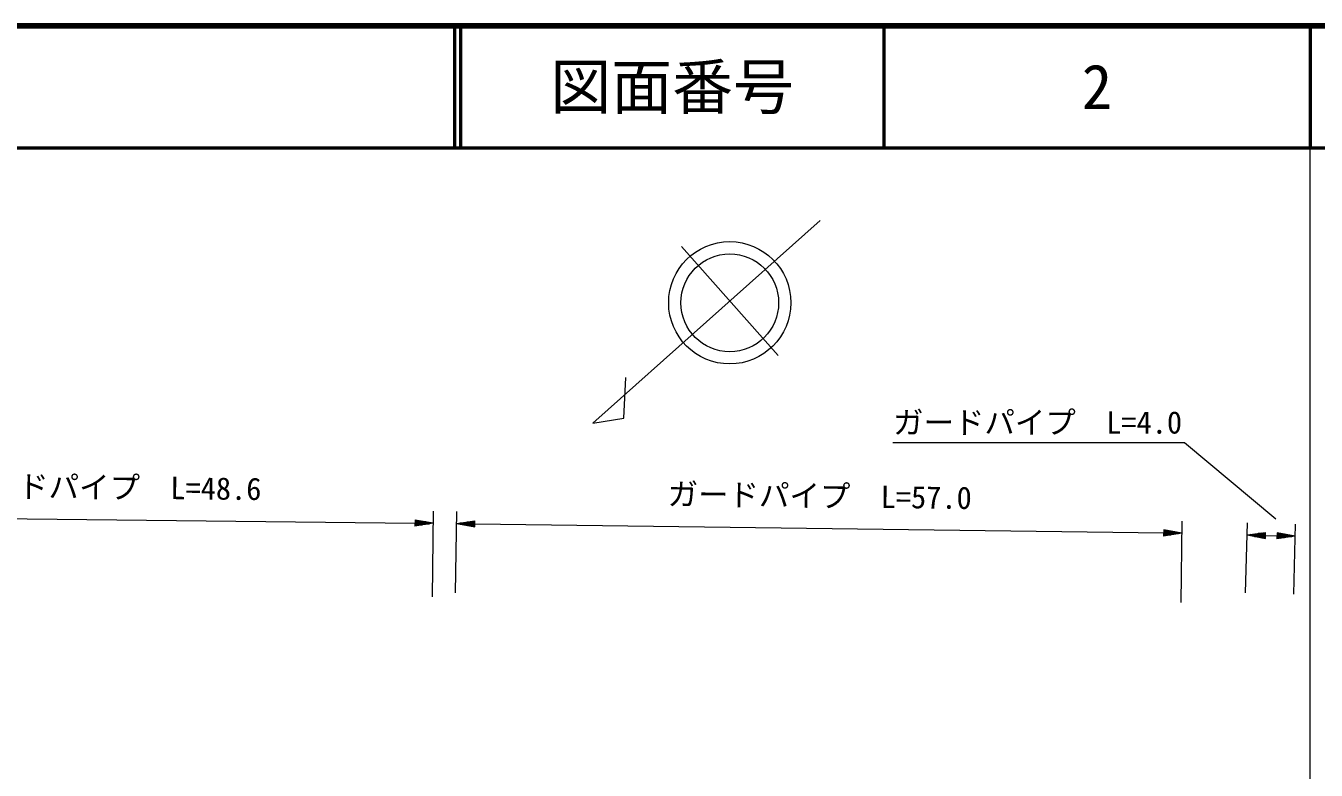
# Model space of a CAD drawing. Units: millimetres, scale not verified. Extents: x 40000 to 680000, y 20000 to 380000.
# Drawn here: x 473550 to 579500, y 318928 to 380000 of the extents above; entities that cross this region are included whole.
import ezdxf
from ezdxf.enums import TextEntityAlignment as Align

# ---------------------------------------------------------------- set-up
doc = ezdxf.new("R2010")
doc.units = ezdxf.units.MM
doc.header["$LTSCALE"] = 1000
for name, color, linetype, lineweight in [('M-BMK-SRVR', 3, 'Continuous', 13), ('M-STR-HTXT', 7, 'Continuous', 13), ('M-TTL', 2, 'Continuous', 140), ('M-TTL-BAND', 7, 'Continuous', 13), ('M-TTL-LINE', 7, 'Continuous', 50)]:
    doc.layers.add(name, color=color, linetype=linetype, lineweight=lineweight)
doc.layers.add('M-TTL-TXT', color=7, linetype='Continuous')
doc.styles.add('ＭＳ ゴシック', font='')
doc.styles.get('ＭＳ ゴシック').set_extended_font_data('MS Gothic')

msp = doc.modelspace()

# ---------------------------------------------------------------- linework, layer by layer
at = {"layer": 'M-BMK-SRVR'}
for p, q in [((538764, 364023), (520095, 347395)), ((535313, 352942), (527393, 361889)), ((522663, 347797), (522823, 351147)), ((520095, 347395), (522663, 347797))]:
    msp.add_line(p, q, dxfattribs=at)
for radius in [5016, 4013]:
    msp.add_circle((531350, 357276), radius, dxfattribs=at)
at = {"layer": 'M-STR-HTXT'}
for p, q in [((568700, 345794), (544750, 345794)), ((576198, 339515), (568700, 345794)), ((506938, 333155), (507014, 340186)), ((508844, 333478), (508933, 340160)), ((455259, 339744), (505503, 339202)), ((505506, 339452), (505500, 338952)), ((507003, 339186), (505500, 338952)), ((505501, 339052), (506101, 339045)), ((505502, 339152), (506702, 339139)), ((506402, 339092), (505502, 339102)), ((505503, 339252), (506703, 339239)), ((507003, 339186), (505503, 339202)), ((506404, 339292), (505504, 339302)), ((505805, 339399), (505505, 339402)), ((505505, 339352), (506105, 339345)), ((507003, 339186), (505506, 339452)), ((508920, 339160), (510423, 339390)), ((508920, 339160), (510416, 338891)), ((508920, 339160), (510420, 339140)), ((510419, 339090), (509219, 339106)), ((510420, 339190), (509220, 339206)), ((509518, 339052), (510418, 339040)), ((509521, 339252), (510421, 339240)), ((510422, 339290), (509822, 339298)), ((510122, 339344), (510422, 339340)), ((510416, 338891), (510423, 339390)), ((510420, 339140), (566979, 338391)), ((568403, 332689), (568492, 339371)), ((573706, 333477), (573862, 339225)), ((577652, 333370), (577809, 339117)), ((505801, 338999), (505501, 339002)), ((510418, 338990), (509818, 338998)), ((510117, 338944), (510417, 338941)), ((566982, 338641), (566975, 338141)), ((568479, 338371), (566975, 338141)), ((567276, 338187), (566976, 338191)), ((567877, 338279), (566977, 338291)), ((566977, 338241), (567577, 338233)), ((566978, 338341), (568178, 338325)), ((566979, 338441), (568179, 338425)), ((568479, 338371), (566979, 338391)), ((567880, 338479), (566980, 338491)), ((567281, 338587), (566981, 338591)), ((566981, 338541), (567581, 338533)), ((568479, 338371), (566982, 338641)), ((573835, 338225), (575341, 338434)), ((573835, 338225), (575328, 337934)), ((573835, 338225), (575334, 338184)), ((575333, 338134), (574134, 338167)), ((575336, 338234), (574136, 338267)), ((574432, 338109), (575332, 338084)), ((574438, 338309), (575337, 338284)), ((575330, 338034), (574731, 338050)), ((575339, 338334), (574739, 338350)), ((575029, 337992), (575329, 337984)), ((575040, 338392), (575340, 338384)), ((575328, 337934), (575341, 338434)), ((575334, 338184), (576282, 338158)), ((576289, 338408), (576275, 337908)), ((577782, 338117), (576275, 337908)), ((576278, 338008), (576878, 337992)), ((577179, 338034), (576280, 338058)), ((576281, 338108), (577480, 338076)), ((577782, 338117), (576282, 338158)), ((576284, 338208), (577483, 338175)), ((577185, 338234), (576285, 338258)), ((576286, 338308), (576886, 338292)), ((576588, 338350), (576288, 338358)), ((577782, 338117), (576289, 338408)), ((576577, 337950), (576277, 337958))]:
    msp.add_line(p, q, dxfattribs=at)
at = {"layer": 'M-TTL'}
msp.add_line((680000, 380000), (40000, 380000), dxfattribs=at)
at = {"layer": 'M-TTL-BAND'}
msp.add_line((579000, 20000), (579000, 370000), dxfattribs=at)
at = {"layer": 'M-TTL-LINE'}
for p, q in [((508747, 380000), (508747, 370000)), ((509247, 380000), (509247, 370000)), ((543997, 380000), (543997, 370000)), ((579000, 380000), (579000, 370000)), ((40000, 370000), (680000, 370000))]:
    msp.add_line(p, q, dxfattribs=at)

# ---------------------------------------------------------------- texts
at = {"layer": 'M-STR-HTXT', "style": 'ＭＳ ゴシック'}
msp.add_text('ガードパイプ  L=4.0', height=1833, dxfattribs=at).set_placement((556625, 345994), align=Align.BOTTOM_CENTER)
for s, rotation, p in [('ガードパイプ  L=48.6', 359.382, (480394, 340673)), ('ガードパイプ  L=57.0', 359.241, (538715, 339966))]:
    msp.add_text(s, height=1833, rotation=rotation, dxfattribs=at).set_placement(p, align=Align.BOTTOM_CENTER)
at = {"layer": 'M-TTL-TXT', "style": 'ＭＳ ゴシック'}
for s, p in [('図面番号', (526622, 375000)), ('2', (561497, 375000))]:
    msp.add_text(s, height=3666, dxfattribs=at).set_placement(p, align=Align.MIDDLE_CENTER)

doc.saveas('drawing.dxf')
